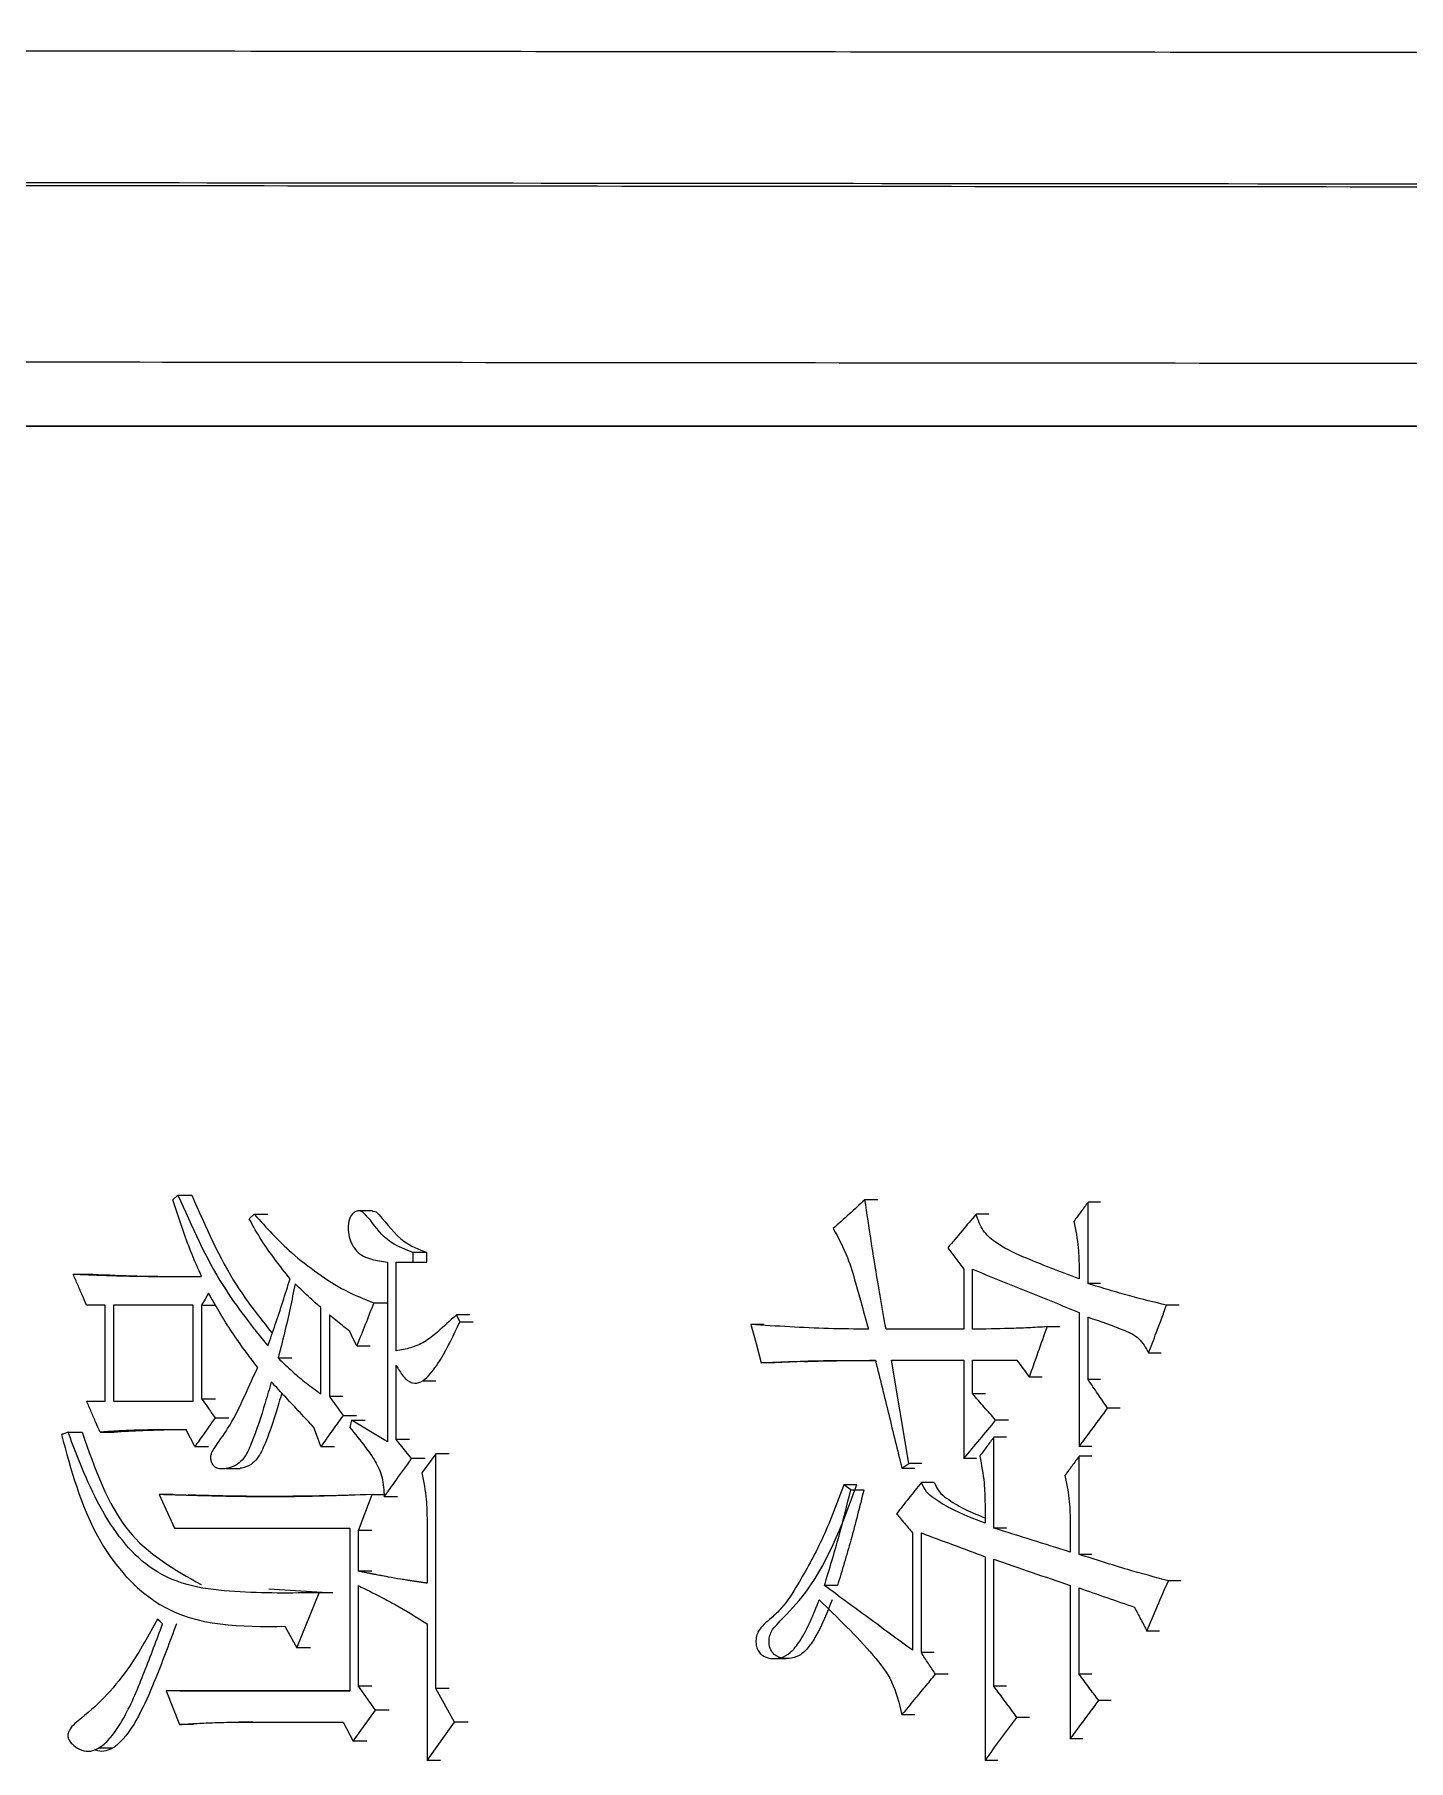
# Model space of a CAD drawing. Header units: millimetres. Extents: x 2160 to 4596, y 811 to 2534.
# Drawn here: x 3272.07 to 3278.27, y 1503.81 to 1511.6 of the extents above; entities that cross this region are included whole.
import ezdxf

# ---------------------------------------------------------------- set-up
doc = ezdxf.new("R2010")
doc.units = ezdxf.units.MM

msp = doc.modelspace()

# ---------------------------------------------------------------- linework, layer by layer
at = {"color": 7, "linetype": 'Continuous', "lineweight": 25}
for p, q in [((3272.717, 1506.3629), (3272.6941, 1506.3412)), ((3272.717, 1506.3629), (3272.7795, 1506.3629)), ((3273.5952, 1506.291), (3273.5338, 1506.291)), ((3275.8759, 1506.3413), (3275.8178, 1506.3412)), ((3276.8248, 1505.9627), (3276.8248, 1506.3304)), ((3273.0619, 1506.2763), (3273.0389, 1506.2547)), ((3276.3774, 1506.2764), (3276.3199, 1506.2764)), ((3273.7022, 1506.06), (3273.7797, 1506.06)), ((3273.7022, 1505.6598), (3273.7022, 1506.06)), ((3273.7797, 1506.06), (3273.7797, 1506.1033)), ((3273.8408, 1506.1033), (3273.7797, 1506.1033)), ((3273.7797, 1506.06), (3273.8404, 1506.06)), ((3273.8408, 1506.06), (3273.8408, 1506.1033)), ((3272.2444, 1506.0059), (3272.3072, 1506.0059)), ((3276.264, 1506.0276), (3276.264, 1505.7571)), ((3276.3039, 1505.7571), (3276.3039, 1506.0276)), ((3276.7847, 1506.0276), (3276.7847, 1505.9843)), ((3272.3889, 1505.8653), (3272.3052, 1505.8653)), ((3272.3889, 1505.4326), (3272.3889, 1505.8653)), ((3272.7859, 1505.8653), (3272.427, 1505.8653)), ((3272.427, 1505.8653), (3272.427, 1505.4326)), ((3272.7859, 1505.4326), (3272.7859, 1505.8653)), ((3272.8241, 1505.8653), (3272.8241, 1505.4434)), ((3272.8241, 1505.8653), (3272.8861, 1505.8653)), ((3273.3621, 1505.465), (3273.3621, 1505.8545)), ((3273.4007, 1505.822), (3273.4007, 1505.4542)), ((3273.9893, 1505.7896), (3273.9738, 1505.822)), ((3274.0342, 1505.822), (3273.9738, 1505.822)), ((3276.7847, 1505.8328), (3276.7847, 1505.2271)), ((3276.8248, 1505.53), (3276.8248, 1505.8112)), ((3277.2356, 1505.8653), (3277.1792, 1505.8653)), ((3273.9893, 1505.7896), (3274.0498, 1505.7896)), ((3275.3615, 1505.7787), (3275.3028, 1505.7787)), ((3276.264, 1505.7571), (3275.9132, 1505.7571)), ((3275.9712, 1505.7571), (3275.9132, 1505.7571)), ((3276.6973, 1505.7679), (3276.6402, 1505.7679)), ((3273.5243, 1505.6814), (3273.5853, 1505.6814)), ((3273.1696, 1505.6273), (3273.2311, 1505.6273)), ((3273.7022, 1505.2595), (3273.7022, 1505.5948)), ((3275.4092, 1505.6057), (3275.3502, 1505.6057)), ((3275.5447, 1505.6106), (3275.4092, 1505.6057)), ((3275.9371, 1505.6165), (3276.264, 1505.6165)), ((3276.264, 1505.6165), (3276.264, 1505.173)), ((3276.3039, 1505.6165), (3276.5039, 1505.6165)), ((3276.3039, 1505.4651), (3276.3039, 1505.6165)), ((3277.155, 1505.6488), (3277.0985, 1505.6488)), ((3273.8208, 1505.5236), (3273.8818, 1505.5236)), ((3276.6172, 1505.5408), (3276.56, 1505.5408)), ((3276.8817, 1505.53), (3276.8248, 1505.53)), ((3272.3052, 1505.4326), (3272.3889, 1505.4326)), ((3272.3052, 1505.4326), (3272.3679, 1505.4326)), ((3272.427, 1505.4326), (3272.7859, 1505.4326)), ((3272.427, 1505.4326), (3272.4895, 1505.4326)), ((3272.4898, 1505.4326), (3272.7859, 1505.4326)), ((3272.8241, 1505.4434), (3272.8861, 1505.4434)), ((3273.4007, 1505.4542), (3273.4619, 1505.4542)), ((3276.3614, 1505.4651), (3276.3039, 1505.4651)), ((3272.8854, 1505.3569), (3272.9473, 1505.3569)), ((3273.4625, 1505.3677), (3273.5236, 1505.3677)), ((3273.5011, 1505.346), (3273.4933, 1505.3136)), ((3273.6635, 1505.2487), (3273.5011, 1505.346)), ((3273.5011, 1505.346), (3273.5621, 1505.346)), ((3276.4652, 1505.3461), (3276.4079, 1505.3461)), ((3276.9701, 1505.4002), (3276.9133, 1505.4002)), ((3272.366, 1505.2919), (3272.4287, 1505.2919)), ((3276.3999, 1504.8593), (3276.3999, 1505.2703)), ((3272.7935, 1505.227), (3272.8555, 1505.227)), ((3273.3621, 1505.227), (3273.4234, 1505.2271)), ((3273.772, 1505.173), (3273.7022, 1505.2595)), ((3273.763, 1505.2595), (3273.7022, 1505.2595)), ((3273.8806, 1505.1946), (3273.8185, 1505.1081)), ((3273.8806, 1504.1345), (3273.8806, 1505.1946)), ((3273.9411, 1505.1946), (3273.8806, 1505.1946)), ((3276.8416, 1505.2271), (3276.7847, 1505.2271)), ((3272.9363, 1505.1288), (3272.9985, 1505.1288)), ((3273.8327, 1505.173), (3273.772, 1505.173)), ((3275.9848, 1505.1297), (3276.0167, 1505.1513)), ((3275.9848, 1505.1297), (3276.0427, 1505.1297)), ((3276.0745, 1505.1513), (3276.0167, 1505.1513)), ((3276.3215, 1505.173), (3276.264, 1505.173)), ((3276.7847, 1504.7403), (3276.7847, 1505.1838)), ((3275.7542, 1505.0324), (3275.7225, 1505.054)), ((3275.7542, 1505.0324), (3275.8124, 1505.0324)), ((3276.1306, 1505.0649), (3276.0725, 1505.0649)), ((3272.6329, 1505.0107), (3272.7017, 1504.8593)), ((3272.6952, 1505.0107), (3272.6329, 1505.0107)), ((3272.6955, 1505.0107), (3272.7643, 1505.0083)), ((3273.532, 1504.8484), (3273.5938, 1505.0107)), ((3273.5938, 1505.0107), (3273.6548, 1505.0107)), ((3273.7089, 1504.9999), (3273.648, 1504.9999)), ((3276.3599, 1504.9675), (3276.3599, 1504.8809)), ((3273.8418, 1504.8917), (3273.8418, 1504.6105)), ((3276.7445, 1504.8809), (3276.7445, 1504.7511)), ((3272.7017, 1504.8593), (3273.4933, 1504.8593)), ((3273.4933, 1504.8593), (3273.4933, 1504.1237)), ((3273.532, 1504.6646), (3273.532, 1504.8484)), ((3273.593, 1504.8484), (3273.532, 1504.8484)), ((3276.0326, 1504.8376), (3276.0326, 1504.3076)), ((3276.0725, 1504.2968), (3276.0725, 1504.8376)), ((3276.4572, 1504.8593), (3276.3999, 1504.8593)), ((3276.3599, 1504.7295), (3276.3599, 1503.81)), ((3273.593, 1504.6646), (3273.532, 1504.6646)), ((3276.3999, 1504.1453), (3276.3999, 1504.7187)), ((3273.1268, 1504.5852), (3273.416, 1504.5672)), ((3273.2542, 1504.3184), (3273.3544, 1504.5672)), ((3273.4157, 1504.5672), (3273.3544, 1504.5672)), ((3273.532, 1504.1453), (3273.532, 1504.5996)), ((3275.6935, 1504.5997), (3275.6352, 1504.5997)), ((3276.7445, 1504.5997), (3276.7445, 1503.9074)), ((3276.7847, 1504.1994), (3276.7847, 1504.5889)), ((3277.2437, 1504.6213), (3277.1873, 1504.6213)), ((3273.2003, 1504.4158), (3273.2542, 1504.3184)), ((3273.8418, 1504.4266), (3273.8418, 1503.81)), ((3277.147, 1504.3941), (3277.0905, 1504.3941)), ((3273.3156, 1504.3184), (3273.2542, 1504.3184)), ((3275.4035, 1504.2699), (3275.4624, 1504.2699)), ((3276.1303, 1504.2968), (3276.0725, 1504.2968)), ((3276.194, 1504.1994), (3276.1363, 1504.1994)), ((3276.8416, 1504.1994), (3276.7847, 1504.1994)), ((3272.6635, 1504.1237), (3272.7247, 1503.9722)), ((3273.4933, 1504.1237), (3272.6635, 1504.1237)), ((3272.7257, 1504.1237), (3272.6635, 1504.1237)), ((3272.726, 1504.1237), (3273.4933, 1504.1237)), ((3273.6093, 1504.0371), (3273.532, 1504.1453)), ((3273.593, 1504.1453), (3273.532, 1504.1453)), ((3273.966, 1503.9831), (3273.8806, 1504.1345)), ((3273.9411, 1504.1345), (3273.8806, 1504.1345)), ((3273.5088, 1503.8965), (3273.6093, 1504.0371)), ((3273.6702, 1504.0371), (3273.6093, 1504.0371)), ((3276.9299, 1504.0804), (3276.8731, 1504.0804)), ((3272.7868, 1503.9722), (3272.7247, 1503.9722)), ((3272.9928, 1503.9831), (3273.4625, 1503.9831)), ((3273.0546, 1503.9831), (3272.9928, 1503.9831)), ((3273.4625, 1503.9831), (3273.5088, 1503.8965)), ((3273.8418, 1503.81), (3273.966, 1503.9831)), ((3274.0265, 1503.9831), (3273.966, 1503.9831)), ((3276.0427, 1504.0155), (3275.9848, 1504.0155)), ((3276.5612, 1504.0047), (3276.5039, 1504.0047)), ((3272.3601, 1503.8667), (3272.4232, 1503.8667)), ((3273.5699, 1503.8965), (3273.5088, 1503.8965)), ((3276.8015, 1503.9074), (3276.7445, 1503.9074)), ((3273.9024, 1503.81), (3273.8418, 1503.81)), ((3276.4173, 1503.81), (3276.3599, 1503.81))]:
    msp.add_line(p, q, dxfattribs=at)
at = {"color": 7, "linetype": 'Continuous', "lineweight": 25, "flags": 128}
for points in [[(3276.8817, 1506.3304), (3276.8675, 1506.3304), (3276.8531, 1506.3304), (3276.8248, 1506.3304)], [(3273.0619, 1506.2763), (3273.0845, 1506.2763), (3273.1042, 1506.2763), (3273.1236, 1506.2763)], [(3273.6635, 1506.06), (3273.6635, 1505.6543), (3273.6635, 1505.2487)], [(3272.8548, 1505.9194), (3272.8395, 1505.8923), (3272.8241, 1505.8653)], [(3276.8817, 1505.9627), (3276.8673, 1505.9627), (3276.8526, 1505.9627), (3276.8248, 1505.9627)], [(3273.6016, 1505.8761), (3273.6171, 1505.8761), (3273.6325, 1505.8761), (3273.6625, 1505.8761)], [(3273.5243, 1505.6814), (3273.5088, 1505.7138), (3273.4933, 1505.7463)], [(3275.3028, 1505.7787), (3275.3265, 1505.6922), (3275.3502, 1505.6057)], [(3276.0167, 1505.1513), (3275.9769, 1505.3839), (3275.9371, 1505.6165)], [(3272.2216, 1505.2919), (3272.2472, 1505.2919), (3272.2659, 1505.2919), (3272.2844, 1505.2919)], [(3272.7935, 1505.227), (3272.7744, 1505.2649), (3272.7552, 1505.3028)], [(3273.3621, 1505.227), (3273.3467, 1505.2703), (3273.3313, 1505.3136)], [(3276.4572, 1505.2703), (3276.443, 1505.2703), (3276.4284, 1505.2703), (3276.3999, 1505.2703)], [(3276.8416, 1505.1838), (3276.8274, 1505.1838), (3276.813, 1505.1838), (3276.7847, 1505.1838)], [(3275.7807, 1505.054), (3275.7664, 1505.054), (3275.7517, 1505.054), (3275.7371, 1505.054), (3275.7225, 1505.054)], [(3276.8416, 1504.7403), (3276.8255, 1504.7403), (3276.8093, 1504.7403), (3276.7847, 1504.7403)], [(3272.6482, 1504.4266), (3272.6367, 1504.4374), (3272.6253, 1504.4482)], [(3276.4572, 1504.1453), (3276.4287, 1504.1453), (3276.3999, 1504.1453)]]:
    msp.add_lwpolyline(points, dxfattribs=at)
at = {"color": 7, "linetype": 'Continuous', "lineweight": 25}
for points, knots in [([(3334.4084, 1511.5047), (3331.3837, 1511.5039), (3325.3472, 1511.5022), (3316.1941, 1511.5019), (3307.1521, 1511.5032), (3298.3248, 1511.5062), (3289.8326, 1511.5108), (3282.9881, 1511.516), (3277.531, 1511.5211), (3273.1782, 1511.5258), (3268.7204, 1511.5313), (3264.2418, 1511.5379), (3260.1079, 1511.5451), (3256.3675, 1511.5529), (3253.0492, 1511.561), (3250.0139, 1511.5701), (3247.3618, 1511.5799), (3245.1268, 1511.5907), (3244.1489, 1511.5982), (3243.6498, 1511.602)], [0, 0, 0, 0, 0.074691, 0.149062, 0.223115, 0.296848, 0.370262, 0.443356, 0.483243, 0.526636, 0.573536, 0.623941, 0.677851, 0.725458, 0.775499, 0.827974, 0.882883, 0.940225, 1, 1, 1, 1]), ([(3244.3928, 1510.997), (3245.1176, 1510.9925), (3246.5674, 1510.9834), (3250.3577, 1510.9705), (3255.2558, 1510.9584), (3261.2964, 1510.9474), (3268.3444, 1510.9377), (3276.2872, 1510.9294), (3284.987, 1510.9227), (3294.2939, 1510.9176), (3302.7357, 1510.9148), (3310.0158, 1510.9135), (3314.0194, 1510.9133), (3316.0212, 1510.9132)], [0, 0, 0, 0, 0.0981345, 0.196269, 0.2944034, 0.3925379, 0.4906723, 0.5888066, 0.686941, 0.7850753, 0.8832097, 0.9416048, 1, 1, 1, 1]), ([(3244.9295, 1510.9831), (3245.4293, 1510.9798), (3246.4151, 1510.9733), (3248.6957, 1510.964), (3251.4564, 1510.9553), (3254.6848, 1510.9473), (3258.2955, 1510.94), (3262.8415, 1510.9323), (3268.4446, 1510.9246), (3275.1633, 1510.9174), (3282.066, 1510.9116), (3288.9954, 1510.9072), (3295.8195, 1510.9039), (3302.4295, 1510.9017), (3308.7394, 1510.9003), (3313.2437, 1510.8999), (3315.6264, 1510.8998), (3316.0212, 1510.8998)], [0, 0, 0, 0, 0.07139, 0.140843, 0.208359, 0.273937, 0.337578, 0.399281, 0.488173, 0.572709, 0.652888, 0.72871, 0.800173, 0.867277, 0.930021, 0.988406, 1, 1, 1, 1]), ([(3316.0212, 1510.1017), (3314.7489, 1510.1018), (3312.4226, 1510.1019), (3309.0591, 1510.1023), (3305.926, 1510.1028), (3302.8098, 1510.1036), (3299.716, 1510.1045), (3296.6506, 1510.1056), (3293.6191, 1510.1069), (3289.3651, 1510.109), (3283.8247, 1510.1123), (3277.0807, 1510.1175), (3270.3532, 1510.1242), (3264.6322, 1510.1316), (3259.9117, 1510.1392), (3256.1089, 1510.1466), (3252.6748, 1510.1548), (3249.7164, 1510.1639), (3247.2629, 1510.1736), (3246.2174, 1510.1804), (3245.6856, 1510.1839)], [0, 0, 0, 0, 0.037781, 0.069081, 0.100468, 0.131943, 0.163506, 0.195157, 0.226895, 0.258722, 0.330934, 0.408983, 0.49287, 0.582593, 0.645672, 0.711347, 0.779618, 0.850484, 0.923944, 1, 1, 1, 1]), ([(3308.8822, 1509.8337), (3308.2359, 1509.8337), (3305.0006, 1509.8337), (3299.2486, 1509.8336), (3293.049, 1509.8335), (3287.0396, 1509.8335), (3282.4001, 1509.8334), (3276.8629, 1509.8334), (3272.6545, 1509.8334), (3267.7201, 1509.8333), (3263.1224, 1509.8333), (3259.0273, 1509.8333), (3255.3457, 1509.8332), (3252.7372, 1509.8332), (3249.9271, 1509.8331), (3248.0568, 1509.833), (3246.0285, 1509.8329), (3245.2722, 1509.8329), (3244.7435, 1509.8328)], [0, 0, 0, 0, 0.020124, 0.100733, 0.181328, 0.221587, 0.302184, 0.342442, 0.423039, 0.463298, 0.543894, 0.624491, 0.664749, 0.745346, 0.785604, 0.8662, 0.906458, 1, 1, 1, 1]), ([(3267.8324, 1509.8333), (3268.5696, 1509.8333), (3270.2236, 1509.8334), (3274.0733, 1509.8334), (3278.313, 1509.8334), (3283.9137, 1509.8335), (3289.7656, 1509.8335), (3295.897, 1509.8336), (3302.2923, 1509.8337), (3306.2862, 1509.8337), (3308.9904, 1509.8337)], [0, 0, 0, 0, 0.0675233, 0.1515081, 0.3196482, 0.4036328, 0.5717715, 0.7399066, 0.8238912, 1, 1, 1, 1]), ([(3272.717, 1506.3629), (3272.7797, 1506.2211), (3272.8908, 1505.9699), (3273.0528, 1505.769), (3273.1234, 1505.6814)], [0, 0, 0, 0, 0.56421, 1, 1, 1, 1]), ([(3272.7795, 1506.3629), (3272.8415, 1506.2206), (3272.9414, 1505.9915), (3273.0876, 1505.808), (3273.143, 1505.7384)], [0, 0, 0, 0, 0.62094, 1, 1, 1, 1]), ([(3272.8241, 1505.9951), (3272.8093, 1506.028), (3272.7797, 1506.094), (3272.7372, 1506.2101), (3272.7099, 1506.2932), (3272.6941, 1506.3412)], [0, 0, 0, 0, 0.2966073, 0.5932554, 1, 1, 1, 1]), ([(3273.7797, 1506.1033), (3273.7327, 1506.121), (3273.6475, 1506.1531), (3273.5896, 1506.2496), (3273.5464, 1506.2911), (3273.526, 1506.2918), (3273.5104, 1506.2835), (3273.4989, 1506.271), (3273.4886, 1506.2477), (3273.484, 1506.2141), (3273.4885, 1506.174), (3273.5021, 1506.1383), (3273.5325, 1506.095), (3273.591, 1506.0697), (3273.6394, 1506.0632), (3273.6635, 1506.06)], [0, 0, 0, 0, 0.230957, 0.41792, 0.453924, 0.487897, 0.511171, 0.535166, 0.56028, 0.61217, 0.662892, 0.713404, 0.762519, 0.88154, 1, 1, 1, 1]), ([(3273.596, 1506.2891), (3273.5996, 1506.2893), (3273.6107, 1506.2898), (3273.6585, 1506.2378), (3273.7204, 1506.15), (3273.8043, 1506.1174), (3273.8408, 1506.1033)], [0, 0, 0, 0, 0.036121, 0.112712, 0.61418, 1, 1, 1, 1]), ([(3275.8178, 1506.3412), (3275.794, 1506.3196), (3275.7464, 1506.2764), (3275.6988, 1506.2332), (3275.6751, 1506.2116)], [0, 0, 0, 0, 0.5, 1, 1, 1, 1]), ([(3275.9132, 1505.7571), (3275.9005, 1505.8282), (3275.8769, 1505.9608), (3275.8456, 1506.1556), (3275.8271, 1506.2794), (3275.8178, 1506.3412)], [0, 0, 0, 0, 0.366425, 0.683185, 1, 1, 1, 1]), ([(3276.8248, 1506.3304), (3276.8141, 1506.316), (3276.7927, 1506.2872), (3276.7713, 1506.2583), (3276.7606, 1506.2439)], [0, 0, 0, 0, 0.5, 1, 1, 1, 1]), ([(3273.2234, 1505.9843), (3273.2009, 1506.0129), (3273.1565, 1506.0694), (3273.093, 1506.1578), (3273.057, 1506.2223), (3273.0389, 1506.2547)], [0, 0, 0, 0, 0.338451, 0.66812, 1, 1, 1, 1]), ([(3273.0619, 1506.2763), (3273.1165, 1506.2158), (3273.2059, 1506.1166), (3273.3472, 1506.0086), (3273.4702, 1505.9283), (3273.5579, 1505.8934), (3273.6016, 1505.8761)], [0, 0, 0, 0, 0.34436, 0.564684, 0.783385, 1, 1, 1, 1]), ([(3275.6751, 1506.2116), (3275.6979, 1506.1688), (3275.7392, 1506.0917), (3275.7847, 1505.9351), (3275.8145, 1505.8267), (3275.8337, 1505.7571)], [0, 0, 0, 0, 0.308167, 0.555958, 1, 1, 1, 1]), ([(3276.3199, 1506.2764), (3276.2986, 1506.2511), (3276.256, 1506.2006), (3276.2134, 1506.1501), (3276.1921, 1506.1249)], [0, 0, 0, 0, 0.5, 1, 1, 1, 1]), ([(3276.7847, 1505.9843), (3276.6995, 1506.0162), (3276.5698, 1506.065), (3276.4233, 1506.1331), (3276.3462, 1506.1989), (3276.3288, 1506.2503), (3276.3199, 1506.2764)], [0, 0, 0, 0, 0.4936188, 0.7520723, 0.8741797, 1, 1, 1, 1]), ([(3276.7606, 1506.2439), (3276.7685, 1506.2041), (3276.7828, 1506.133), (3276.7841, 1506.0598), (3276.7847, 1506.0276)], [0, 0, 0, 0, 0.5588349, 1, 1, 1, 1]), ([(3276.1921, 1506.1249), (3276.2041, 1506.1087), (3276.228, 1506.0762), (3276.252, 1506.0438), (3276.264, 1506.0276)], [0, 0, 0, 0, 0.500002, 1, 1, 1, 1]), ([(3272.3052, 1505.8653), (3272.2988, 1505.88), (3272.2855, 1505.9108), (3272.2652, 1505.9576), (3272.2513, 1505.9898), (3272.2444, 1506.0059)], [0, 0, 0, 0, 0.313727, 0.656864, 1, 1, 1, 1]), ([(3272.2444, 1506.0059), (3272.2527, 1506.0055), (3272.2695, 1506.0049), (3272.2905, 1506.004), (3272.3073, 1506.0034), (3272.3199, 1506.0029), (3272.3304, 1506.0025), (3272.3409, 1506.0021), (3272.3556, 1506.0015), (3272.3766, 1506.0007), (3272.3976, 1506), (3272.4186, 1505.9993), (3272.4354, 1505.9988), (3272.4565, 1505.9982), (3272.4733, 1505.9977), (3272.4943, 1505.9972), (3272.5112, 1505.9969), (3272.528, 1505.9965), (3272.5449, 1505.9962), (3272.5617, 1505.996), (3272.5828, 1505.9957), (3272.5976, 1505.9956), (3272.6123, 1505.9954), (3272.6207, 1505.9954), (3272.6313, 1505.9953), (3272.6397, 1505.9952), (3272.6482, 1505.9952), (3272.6566, 1505.9951), (3272.665, 1505.9951), (3272.6756, 1505.9951), (3272.684, 1505.995), (3272.6946, 1505.995), (3272.703, 1505.995), (3272.7136, 1505.995), (3272.722, 1505.995), (3272.7305, 1505.995), (3272.7389, 1505.995), (3272.7474, 1505.995), (3272.7579, 1505.995), (3272.7664, 1505.995), (3272.7769, 1505.995), (3272.7843, 1505.995), (3272.7907, 1505.995), (3272.7949, 1505.995), (3272.7991, 1505.995), (3272.8044, 1505.995), (3272.8086, 1505.995), (3272.8137, 1505.9951), (3272.8185, 1505.9951), (3272.8223, 1505.9951), (3272.8241, 1505.9951)], [0, 0, 0, 0, 0.043584, 0.087168, 0.10896, 0.130753, 0.152545, 0.163441, 0.185233, 0.228817, 0.272401, 0.294193, 0.337777, 0.35957, 0.403154, 0.424946, 0.46853, 0.490322, 0.512114, 0.555698, 0.577491, 0.621075, 0.631971, 0.653763, 0.664659, 0.686451, 0.697347, 0.708243, 0.730035, 0.740931, 0.762723, 0.773619, 0.795412, 0.806308, 0.8281, 0.838996, 0.849892, 0.871684, 0.88258, 0.904372, 0.915268, 0.93706, 0.942508, 0.947956, 0.958852, 0.9643, 0.975196, 0.980644, 0.990322, 1, 1, 1, 1]), ([(3272.3074, 1506.0059), (3272.3746, 1506.0031), (3272.5043, 1505.9976), (3272.6766, 1505.9949), (3272.7819, 1505.9951), (3272.8241, 1505.9951)], [0, 0, 0, 0, 0.391116, 0.75565, 1, 1, 1, 1]), ([(3273.1234, 1505.6814), (3273.1345, 1505.7135), (3273.1575, 1505.7796), (3273.1909, 1505.8805), (3273.2126, 1505.9497), (3273.2234, 1505.9843)], [0, 0, 0, 0, 0.320379, 0.660141, 1, 1, 1, 1]), ([(3276.3039, 1506.0276), (3276.3839, 1505.9951), (3276.5438, 1505.9302), (3276.7044, 1505.8653), (3276.7847, 1505.8328)], [0, 0, 0, 0, 0.5, 1, 1, 1, 1]), ([(3273.0773, 1505.584), (3273.0348, 1505.6402), (3272.9736, 1505.7212), (3272.9025, 1505.8365), (3272.8707, 1505.8917), (3272.8548, 1505.9194)], [0, 0, 0, 0, 0.5323403, 0.7660465, 1, 1, 1, 1]), ([(3273.2465, 1505.9626), (3273.2313, 1505.8886), (3273.2081, 1505.7758), (3273.1794, 1505.6652), (3273.1696, 1505.6273)], [0, 0, 0, 0, 0.65698, 1, 1, 1, 1]), ([(3273.3621, 1505.8545), (3273.3511, 1505.8643), (3273.3291, 1505.8839), (3273.2903, 1505.9196), (3273.2631, 1505.9463), (3273.2465, 1505.9626)], [0, 0, 0, 0, 0.2809208, 0.5618542, 1, 1, 1, 1]), ([(3277.1792, 1505.8653), (3277.1239, 1505.8787), (3277.0368, 1505.8999), (3276.919, 1505.9341), (3276.8562, 1505.9531), (3276.8248, 1505.9627)], [0, 0, 0, 0, 0.465077, 0.732516, 1, 1, 1, 1]), ([(3273.4933, 1505.7463), (3273.4822, 1505.7554), (3273.4612, 1505.7726), (3273.4303, 1505.7978), (3273.4106, 1505.8139), (3273.4007, 1505.822)], [0, 0, 0, 0, 0.361282, 0.680641, 1, 1, 1, 1]), ([(3273.6016, 1505.8761), (3273.5887, 1505.8436), (3273.5629, 1505.7787), (3273.5371, 1505.7138), (3273.5243, 1505.6814)], [0, 0, 0, 0, 0.5, 1, 1, 1, 1]), ([(3273.9738, 1505.822), (3273.9457, 1505.7955), (3273.8994, 1505.752), (3273.8319, 1505.6974), (3273.7679, 1505.6706), (3273.7241, 1505.6634), (3273.7022, 1505.6598)], [0, 0, 0, 0, 0.34464, 0.565757, 0.783533, 1, 1, 1, 1]), ([(3276.8248, 1505.8112), (3276.88, 1505.7925), (3276.957, 1505.7663), (3277.0583, 1505.7214), (3277.085, 1505.6733), (3277.0985, 1505.6489)], [0, 0, 0, 0, 0.554938, 0.7747379, 1, 1, 1, 1]), ([(3277.0985, 1505.6489), (3277.1099, 1505.6796), (3277.1291, 1505.731), (3277.156, 1505.8031), (3277.1715, 1505.8446), (3277.1792, 1505.8653)], [0, 0, 0, 0, 0.425233, 0.712616, 1, 1, 1, 1]), ([(3273.7022, 1505.5948), (3273.712, 1505.5775), (3273.7311, 1505.5435), (3273.7717, 1505.5089), (3273.8165, 1505.516), (3273.86, 1505.5565), (3273.9217, 1505.6453), (3273.9624, 1505.7322), (3273.9893, 1505.7896)], [0, 0, 0, 0, 0.121652, 0.238643, 0.329835, 0.425879, 0.621221, 1, 1, 1, 1]), ([(3275.8337, 1505.7571), (3275.7738, 1505.7576), (3275.6551, 1505.7585), (3275.4781, 1505.7669), (3275.3612, 1505.7748), (3275.3028, 1505.7787)], [0, 0, 0, 0, 0.337206, 0.668546, 1, 1, 1, 1]), ([(3276.6402, 1505.7679), (3276.6116, 1505.7664), (3276.5544, 1505.7632), (3276.4423, 1505.7588), (3276.3588, 1505.7578), (3276.3039, 1505.7571)], [0, 0, 0, 0, 0.2547769, 0.5095601, 1, 1, 1, 1]), ([(3276.56, 1505.5408), (3276.5733, 1505.5786), (3276.6001, 1505.6544), (3276.6268, 1505.7301), (3276.6402, 1505.7679)], [0, 0, 0, 0, 0.499999, 1, 1, 1, 1]), ([(3273.1388, 1505.5191), (3273.1296, 1505.4878), (3273.1022, 1505.3936), (3273.0649, 1505.2756), (3273.022, 1505.1806), (3272.9841, 1505.1419), (3272.9484, 1505.1308), (3272.9173, 1505.125), (3272.8963, 1505.1277), (3272.8819, 1505.1363), (3272.8719, 1505.1493), (3272.866, 1505.1655), (3272.865, 1505.1825), (3272.8696, 1505.2012), (3272.8966, 1505.2428), (3272.9784, 1505.3545), (3273.032, 1505.4886), (3273.076, 1505.5812), (3273.0774, 1505.584)], [0, 0, 0, 0, 0.09118, 0.273688, 0.348082, 0.385671, 0.439079, 0.473308, 0.494951, 0.511315, 0.527714, 0.54364, 0.558961, 0.57304, 0.596062, 0.704689, 0.991099, 1, 1, 1, 1]), ([(3273.1696, 1505.6273), (3273.191, 1505.6064), (3273.2322, 1505.5662), (3273.2967, 1505.5123), (3273.3403, 1505.4808), (3273.3621, 1505.465)], [0, 0, 0, 0, 0.349925, 0.674457, 1, 1, 1, 1]), ([(3275.3502, 1505.6057), (3275.4438, 1505.6097), (3275.5399, 1505.6137), (3275.6386, 1505.6152), (3275.6459, 1505.6153), (3275.6533, 1505.6154), (3275.6606, 1505.6155), (3275.6679, 1505.6156), (3275.6752, 1505.6157), (3275.6825, 1505.6158), (3275.6898, 1505.6158), (3275.6996, 1505.6159), (3275.7093, 1505.616), (3275.7191, 1505.6161), (3275.7264, 1505.6161), (3275.7337, 1505.6162), (3275.741, 1505.6162), (3275.7483, 1505.6162), (3275.7556, 1505.6163), (3275.763, 1505.6163), (3275.7727, 1505.6163), (3275.7825, 1505.6164), (3275.7922, 1505.6164), (3275.7996, 1505.6164), (3275.8069, 1505.6164), (3275.8142, 1505.6164), (3275.8215, 1505.6164), (3275.8288, 1505.6164), (3275.8362, 1505.6165), (3275.8435, 1505.6165), (3275.8533, 1505.6165), (3275.8606, 1505.6165), (3275.8655, 1505.6165)], [0, 0, 0, 0, 0.54643, 0.560604, 0.574777, 0.588951, 0.603124, 0.617298, 0.631471, 0.645645, 0.659818, 0.673992, 0.702338, 0.716512, 0.730685, 0.744859, 0.759032, 0.773206, 0.787379, 0.801553, 0.815726, 0.844073, 0.858247, 0.87242, 0.886594, 0.900767, 0.914941, 0.929114, 0.943288, 0.957461, 0.971635, 1, 1, 1, 1]), ([(3275.5444, 1505.6113), (3275.5458, 1505.6113), (3275.5514, 1505.6115), (3275.6061, 1505.6133), (3275.6929, 1505.6151), (3275.7846, 1505.616), (3275.8378, 1505.6163), (3275.8601, 1505.6163), (3275.8655, 1505.6164)], [0, 0, 0, 0, 0.035118, 0.139502, 0.536343, 0.82284, 0.957086, 1, 1, 1, 1]), ([(3275.8655, 1505.6165), (3275.8854, 1505.5354), (3275.9251, 1505.3731), (3275.9649, 1505.2108), (3275.9848, 1505.1297)], [0, 0, 0, 0, 0.5, 1, 1, 1, 1]), ([(3276.5039, 1505.6165), (3276.5133, 1505.6039), (3276.5319, 1505.5786), (3276.5506, 1505.5534), (3276.56, 1505.5408)], [0, 0, 0, 0, 0.500001, 1, 1, 1, 1]), ([(3273.3313, 1505.3136), (3273.3104, 1505.3358), (3273.2679, 1505.3812), (3273.2037, 1505.4497), (3273.1604, 1505.496), (3273.1388, 1505.5191)], [0, 0, 0, 0, 0.32488, 0.66244, 1, 1, 1, 1]), ([(3276.9133, 1505.4002), (3276.8986, 1505.4218), (3276.8691, 1505.4651), (3276.8396, 1505.5083), (3276.8248, 1505.53)], [0, 0, 0, 0, 0.499998, 1, 1, 1, 1]), ([(3272.366, 1505.2919), (3272.3597, 1505.3067), (3272.3463, 1505.3374), (3272.3261, 1505.3843), (3272.3121, 1505.4165), (3272.3052, 1505.4326)], [0, 0, 0, 0, 0.313727, 0.656864, 1, 1, 1, 1]), ([(3272.8241, 1505.4434), (3272.833, 1505.4309), (3272.8476, 1505.4102), (3272.868, 1505.3814), (3272.8796, 1505.365), (3272.8854, 1505.3569)], [0, 0, 0, 0, 0.432649, 0.716324, 1, 1, 1, 1]), ([(3273.1859, 1505.4688), (3273.1816, 1505.4542), (3273.1591, 1505.3769), (3273.1268, 1505.2757), (3273.0841, 1505.1805), (3273.0462, 1505.1424), (3273.0183, 1505.1319), (3273.001, 1505.1297), (3272.9988, 1505.1294)], [0, 0, 0, 0, 0.106522, 0.565835, 0.752734, 0.847216, 0.981134, 1, 1, 1, 1]), ([(3273.4007, 1505.4542), (3273.4096, 1505.4417), (3273.4243, 1505.4211), (3273.4449, 1505.3922), (3273.4566, 1505.3759), (3273.4625, 1505.3677)], [0, 0, 0, 0, 0.432649, 0.716324, 1, 1, 1, 1]), ([(3276.4079, 1505.3461), (3276.3905, 1505.3659), (3276.3559, 1505.4056), (3276.3212, 1505.4452), (3276.3039, 1505.4651)], [0, 0, 0, 0, 0.499998, 1, 1, 1, 1]), ([(3272.8854, 1505.3569), (3272.8766, 1505.3444), (3272.8589, 1505.3194), (3272.8283, 1505.2761), (3272.8065, 1505.2454), (3272.7935, 1505.227)], [0, 0, 0, 0, 0.2884292, 0.5768584, 1, 1, 1, 1]), ([(3273.4625, 1505.3677), (3273.4535, 1505.3552), (3273.4357, 1505.3302), (3273.4023, 1505.2834), (3273.3778, 1505.249), (3273.3621, 1505.227)], [0, 0, 0, 0, 0.266242, 0.532485, 1, 1, 1, 1]), ([(3276.264, 1505.173), (3276.2879, 1505.2018), (3276.3359, 1505.2595), (3276.3839, 1505.3172), (3276.4079, 1505.3461)], [0, 0, 0, 0, 0.5, 1, 1, 1, 1]), ([(3276.7847, 1505.2271), (3276.8061, 1505.2559), (3276.8489, 1505.3136), (3276.8918, 1505.3713), (3276.9133, 1505.4002)], [0, 0, 0, 0, 0.5, 1, 1, 1, 1]), ([(3272.2216, 1505.2919), (3272.2165, 1505.2901), (3272.2064, 1505.2865), (3272.1962, 1505.2829), (3272.1912, 1505.2811)], [0, 0, 0, 0, 0.499988, 1, 1, 1, 1]), ([(3272.1912, 1505.2811), (3272.2349, 1505.1218), (3272.32, 1504.8113), (3272.6765, 1504.4114), (3273.003, 1504.4141), (3273.2003, 1504.4158)], [0, 0, 0, 0, 0.294377, 0.5735664, 1, 1, 1, 1]), ([(3273.3544, 1504.5672), (3273.2285, 1504.5656), (3272.977, 1504.5625), (3272.6091, 1504.6144), (3272.3591, 1504.9297), (3272.268, 1505.1696), (3272.2216, 1505.2919)], [0, 0, 0, 0, 0.273656, 0.546764, 0.768873, 1, 1, 1, 1]), ([(3272.2846, 1505.2919), (3272.3421, 1505.1287), (3272.4537, 1504.8119), (3272.7014, 1504.672), (3272.8215, 1504.6042)], [0, 0, 0, 0, 0.515406, 1, 1, 1, 1]), ([(3272.7552, 1505.3028), (3272.712, 1505.3028), (3272.666, 1505.3029), (3272.6174, 1505.3025), (3272.6093, 1505.3024), (3272.6012, 1505.3023), (3272.5931, 1505.3022), (3272.5863, 1505.3021), (3272.5796, 1505.302), (3272.5742, 1505.3019), (3272.5674, 1505.3017), (3272.5607, 1505.3016), (3272.5499, 1505.3013), (3272.5391, 1505.3011), (3272.5283, 1505.3008), (3272.5202, 1505.3005), (3272.5121, 1505.3002), (3272.5014, 1505.2999), (3272.4919, 1505.2995), (3272.4825, 1505.2991), (3272.4771, 1505.2988), (3272.4704, 1505.2985), (3272.4636, 1505.2982), (3272.4529, 1505.2976), (3272.4421, 1505.297), (3272.4286, 1505.2962), (3272.4179, 1505.2955), (3272.4044, 1505.2946), (3272.3937, 1505.2939), (3272.38, 1505.2929), (3272.3717, 1505.2923), (3272.366, 1505.2919)], [0, 0, 0, 0, 0.332695, 0.353489, 0.374282, 0.395075, 0.415869, 0.436662, 0.447059, 0.467852, 0.478249, 0.499042, 0.519836, 0.561422, 0.582216, 0.603009, 0.623803, 0.644596, 0.686183, 0.69658, 0.717373, 0.72777, 0.748563, 0.769356, 0.810943, 0.831737, 0.873323, 0.894117, 0.935704, 0.956497, 1, 1, 1, 1]), ([(3272.7554, 1505.3025), (3272.7329, 1505.3025), (3272.6671, 1505.3024), (3272.5582, 1505.2991), (3272.472, 1505.2943), (3272.4289, 1505.2919)], [0, 0, 0, 0, 0.2062791, 0.6030627, 1, 1, 1, 1]), ([(3273.4933, 1505.3136), (3273.5173, 1505.2837), (3273.5568, 1505.2343), (3273.6097, 1505.1624), (3273.6437, 1505.0866), (3273.6466, 1505.029), (3273.648, 1504.9999)], [0, 0, 0, 0, 0.334385, 0.552202, 0.773272, 1, 1, 1, 1]), ([(3276.3999, 1505.2703), (3276.3892, 1505.2559), (3276.3679, 1505.2271), (3276.3465, 1505.1982), (3276.3359, 1505.1838)], [0, 0, 0, 0, 0.5, 1, 1, 1, 1]), ([(3273.648, 1504.9999), (3273.6659, 1505.0248), (3273.6955, 1505.0662), (3273.7368, 1505.1239), (3273.7602, 1505.1566), (3273.772, 1505.173)], [0, 0, 0, 0, 0.432628, 0.7163138, 1, 1, 1, 1]), ([(3276.3359, 1505.1838), (3276.3438, 1505.144), (3276.3581, 1505.0729), (3276.3593, 1504.9997), (3276.3599, 1504.9675)], [0, 0, 0, 0, 0.558835, 1, 1, 1, 1]), ([(3276.7847, 1505.1838), (3276.774, 1505.1694), (3276.7525, 1505.1405), (3276.7311, 1505.1117), (3276.7204, 1505.0973)], [0, 0, 0, 0, 0.5, 1, 1, 1, 1]), ([(3273.8185, 1505.1081), (3273.8262, 1505.0683), (3273.84, 1504.9972), (3273.8412, 1504.924), (3273.8418, 1504.8917)], [0, 0, 0, 0, 0.558835, 1, 1, 1, 1]), ([(3275.7225, 1505.054), (3275.6912, 1504.97), (3275.6324, 1504.8119), (3275.5314, 1504.6305), (3275.4563, 1504.51), (3275.4006, 1504.4569), (3275.3624, 1504.4261), (3275.3368, 1504.3968), (3275.3261, 1504.3645), (3275.3253, 1504.3376), (3275.3315, 1504.3122), (3275.3441, 1504.2924), (3275.3646, 1504.2773), (3275.3966, 1504.2681), (3275.4391, 1504.2704), (3275.4867, 1504.2972), (3275.5513, 1504.383), (3275.5858, 1504.47), (3275.6114, 1504.5347)], [0, 0, 0, 0, 0.197624, 0.371591, 0.471167, 0.521337, 0.556787, 0.592598, 0.61138, 0.630161, 0.649113, 0.666951, 0.682877, 0.711545, 0.752921, 0.793459, 0.846543, 1, 1, 1, 1]), ([(3275.6701, 1504.5348), (3275.6477, 1504.4788), (3275.6168, 1504.4018), (3275.5639, 1504.3188), (3275.5226, 1504.2806), (3275.4772, 1504.2674), (3275.4395, 1504.2713), (3275.4133, 1504.2837), (3275.3975, 1504.2995), (3275.3881, 1504.32), (3275.3841, 1504.3438), (3275.3861, 1504.3691), (3275.3972, 1504.398), (3275.4499, 1504.456), (3275.6234, 1504.628), (3275.7132, 1504.8707), (3275.781, 1505.054)], [0, 0, 0, 0, 0.133499, 0.184051, 0.225722, 0.267722, 0.304937, 0.324851, 0.341374, 0.357927, 0.374455, 0.392764, 0.411749, 0.441496, 0.578283, 1, 1, 1, 1]), ([(3275.6352, 1504.5997), (3275.6465, 1504.6369), (3275.669, 1504.7114), (3275.7107, 1504.8548), (3275.7371, 1504.9626), (3275.7542, 1505.0324)], [0, 0, 0, 0, 0.260983, 0.521979, 1, 1, 1, 1]), ([(3275.8127, 1505.0324), (3275.794, 1504.9562), (3275.7667, 1504.8453), (3275.7248, 1504.702), (3275.7042, 1504.6338), (3275.6939, 1504.5997)], [0, 0, 0, 0, 0.5221196, 0.7610345, 1, 1, 1, 1]), ([(3276.0725, 1505.0648), (3276.0629, 1505.0528), (3276.0438, 1505.0287), (3276.0066, 1504.9818), (3275.979, 1504.947), (3275.961, 1504.9242)], [0, 0, 0, 0, 0.257094, 0.514188, 1, 1, 1, 1]), ([(3276.3599, 1504.8809), (3276.3076, 1504.9011), (3276.2279, 1504.9319), (3276.1415, 1504.9838), (3276.093, 1505.0205), (3276.0794, 1505.05), (3276.0725, 1505.0648)], [0, 0, 0, 0, 0.494008, 0.754052, 0.875824, 1, 1, 1, 1]), ([(3276.1306, 1505.0648), (3276.1375, 1505.05), (3276.151, 1505.0205), (3276.1996, 1504.9839), (3276.2673, 1504.9423), (3276.3273, 1504.9186), (3276.3599, 1504.9058)], [0, 0, 0, 0, 0.152424, 0.301831, 0.620832, 1, 1, 1, 1]), ([(3276.7204, 1505.0973), (3276.7284, 1505.0575), (3276.7427, 1504.9864), (3276.7439, 1504.9132), (3276.7445, 1504.8809)], [0, 0, 0, 0, 0.558835, 1, 1, 1, 1]), ([(3273.5938, 1505.0107), (3273.5215, 1505.0081), (3273.3768, 1505.003), (3273.2145, 1505.0001), (3273.1223, 1505.0002), (3273.0998, 1505.0003), (3273.093, 1505.0004), (3273.0863, 1505.0004), (3273.0796, 1505.0005), (3273.0728, 1505.0005), (3273.0638, 1505.0006), (3273.0548, 1505.0007), (3273.0458, 1505.0008), (3273.0391, 1505.0008), (3273.0323, 1505.0009), (3273.0256, 1505.001), (3273.0189, 1505.0011), (3273.0121, 1505.0012), (3273.0031, 1505.0013), (3272.9942, 1505.0014), (3272.9852, 1505.0016), (3272.9784, 1505.0017), (3272.9717, 1505.0018), (3272.965, 1505.0019), (3272.9582, 1505.002), (3272.9515, 1505.0021), (3272.9448, 1505.0023), (3272.938, 1505.0024), (3272.9291, 1505.0026), (3272.9201, 1505.0028), (3272.9111, 1505.003), (3272.9044, 1505.0031), (3272.8977, 1505.0033), (3272.8909, 1505.0034), (3272.8842, 1505.0036), (3272.8775, 1505.0037), (3272.8685, 1505.0039), (3272.8595, 1505.0042), (3272.8506, 1505.0044), (3272.8438, 1505.0046), (3272.8371, 1505.0047), (3272.8304, 1505.0049), (3272.8237, 1505.0051), (3272.817, 1505.0053), (3272.8102, 1505.0054), (3272.8035, 1505.0056), (3272.7946, 1505.0059), (3272.7856, 1505.0061), (3272.7766, 1505.0064), (3272.7699, 1505.0066), (3272.7632, 1505.0068), (3272.7565, 1505.007), (3272.7498, 1505.0072), (3272.7431, 1505.0073), (3272.7341, 1505.0076), (3272.7252, 1505.0079), (3272.7162, 1505.0081), (3272.7095, 1505.0083), (3272.7028, 1505.0086), (3272.6961, 1505.0088), (3272.6894, 1505.009), (3272.6827, 1505.0092), (3272.676, 1505.0094), (3272.667, 1505.0096), (3272.6581, 1505.0099), (3272.6491, 1505.0102), (3272.6415, 1505.0104), (3272.6361, 1505.0106), (3272.6329, 1505.0107)], [0, 0, 0, 0, 0.2246902, 0.4493888, 0.5055613, 0.5125828, 0.5196044, 0.5266259, 0.5336475, 0.540669, 0.5476905, 0.5617336, 0.5687552, 0.5757767, 0.5827982, 0.5898198, 0.5968413, 0.6038628, 0.6108844, 0.6249275, 0.631949, 0.6389705, 0.6459921, 0.6530136, 0.6600352, 0.6670567, 0.6740782, 0.6810998, 0.6881213, 0.7021644, 0.7091859, 0.7162075, 0.723229, 0.7302506, 0.7372721, 0.7442936, 0.7513152, 0.7653583, 0.7723798, 0.7794013, 0.7864229, 0.7934444, 0.800466, 0.8074875, 0.814509, 0.8215306, 0.8285521, 0.8425952, 0.8496167, 0.8566383, 0.8636598, 0.8706814, 0.8777029, 0.8847244, 0.891746, 0.9057891, 0.9128106, 0.9198321, 0.9268537, 0.9338752, 0.9408967, 0.9479183, 0.9549398, 0.9619614, 0.9760044, 0.983026, 0.9900475, 1, 1, 1, 1]), ([(3273.5175, 1505.008), (3273.5088, 1505.0077), (3273.4306, 1505.0053), (3273.1776, 1505.0004), (3272.9581, 1505.0033), (3272.8345, 1505.0061), (3272.7888, 1505.0073), (3272.7704, 1505.0079), (3272.7647, 1505.0081), (3272.7644, 1505.0081), (3272.7642, 1505.0081)], [0, 0, 0, 0, 0.05514, 0.498585, 0.766188, 0.892547, 0.95596, 0.964089, 0.972518, 1, 1, 1, 1]), ([(3275.961, 1504.9242), (3275.9729, 1504.9098), (3275.9968, 1504.8809), (3276.0207, 1504.8521), (3276.0326, 1504.8376)], [0, 0, 0, 0, 0.500001, 1, 1, 1, 1]), ([(3276.0725, 1504.8376), (3276.1203, 1504.8196), (3276.216, 1504.7836), (3276.3119, 1504.7475), (3276.3599, 1504.7295)], [0, 0, 0, 0, 0.5, 1, 1, 1, 1]), ([(3276.7445, 1504.7511), (3276.687, 1504.7691), (3276.5719, 1504.8052), (3276.4572, 1504.8413), (3276.3999, 1504.8593)], [0, 0, 0, 0, 0.5, 1, 1, 1, 1]), ([(3277.1873, 1504.6213), (3277.1262, 1504.6376), (3277.0281, 1504.6639), (3276.8942, 1504.7052), (3276.8212, 1504.7286), (3276.7847, 1504.7403)], [0, 0, 0, 0, 0.452168, 0.726066, 1, 1, 1, 1]), ([(3273.8418, 1504.6105), (3273.8395, 1504.6108), (3273.8349, 1504.6114), (3273.8292, 1504.6123), (3273.8235, 1504.6131), (3273.819, 1504.6137), (3273.8144, 1504.6144), (3273.8099, 1504.6151), (3273.8053, 1504.6157), (3273.7996, 1504.6166), (3273.7951, 1504.6172), (3273.7894, 1504.6181), (3273.7837, 1504.6189), (3273.7769, 1504.6199), (3273.7701, 1504.621), (3273.7632, 1504.622), (3273.7564, 1504.6231), (3273.7428, 1504.6252), (3273.7132, 1504.6299), (3273.6838, 1504.6351), (3273.6611, 1504.6393), (3273.6521, 1504.641), (3273.643, 1504.6427), (3273.6317, 1504.6448), (3273.6227, 1504.6465), (3273.6136, 1504.6483), (3273.6068, 1504.6496), (3273.6012, 1504.6507), (3273.5956, 1504.6518), (3273.591, 1504.6527), (3273.5865, 1504.6536), (3273.582, 1504.6545), (3273.5775, 1504.6554), (3273.5718, 1504.6565), (3273.5673, 1504.6575), (3273.5617, 1504.6586), (3273.5572, 1504.6595), (3273.5527, 1504.6604), (3273.5482, 1504.6613), (3273.5436, 1504.6622), (3273.5379, 1504.6634), (3273.5344, 1504.6641), (3273.532, 1504.6646)], [0, 0, 0, 0, 0.0219516, 0.0439031, 0.0548788, 0.0768302, 0.0878059, 0.0987817, 0.1207331, 0.1317088, 0.1536602, 0.164636, 0.1865874, 0.2085388, 0.2304903, 0.2524417, 0.2743931, 0.2963446, 0.3841508, 0.5597666, 0.581718, 0.6036694, 0.6475723, 0.6695238, 0.7134267, 0.7353781, 0.7573295, 0.779281, 0.7902567, 0.8122081, 0.8231838, 0.8341595, 0.856111, 0.8670867, 0.8890381, 0.9000138, 0.9219653, 0.932941, 0.9439167, 0.9658681, 0.9768438, 1, 1, 1, 1]), ([(3276.3999, 1504.7187), (3276.4572, 1504.6988), (3276.5719, 1504.6592), (3276.687, 1504.6195), (3276.7445, 1504.5997)], [0, 0, 0, 0, 0.5000002, 1, 1, 1, 1]), ([(3273.532, 1504.5996), (3273.566, 1504.5824), (3273.6043, 1504.563), (3273.6595, 1504.5343), (3273.7299, 1504.4973), (3273.794, 1504.4567), (3273.8418, 1504.4266)], [0, 0, 0, 0, 0.3251759, 0.3658227, 0.5284141, 1, 1, 1, 1]), ([(3276.0326, 1504.3076), (3275.9663, 1504.3563), (3275.8336, 1504.4536), (3275.7013, 1504.551), (3275.6352, 1504.5997)], [0, 0, 0, 0, 0.5, 1, 1, 1, 1]), ([(3276.7847, 1504.5889), (3276.8262, 1504.5744), (3276.9092, 1504.5456), (3276.9925, 1504.5167), (3277.0341, 1504.5023)], [0, 0, 0, 0, 0.4999992, 1, 1, 1, 1]), ([(3277.0905, 1504.3941), (3277.1066, 1504.432), (3277.1388, 1504.5077), (3277.1711, 1504.5834), (3277.1873, 1504.6213)], [0, 0, 0, 0, 0.499999, 1, 1, 1, 1]), ([(3275.6114, 1504.5347), (3275.6945, 1504.4547), (3275.8107, 1504.3427), (3275.9479, 1504.1704), (3275.9724, 1504.0676), (3275.9848, 1504.0155)], [0, 0, 0, 0, 0.553442, 0.773992, 1, 1, 1, 1]), ([(3277.0341, 1504.5023), (3277.0435, 1504.4843), (3277.0623, 1504.4482), (3277.0811, 1504.4122), (3277.0905, 1504.3941)], [0, 0, 0, 0, 0.499998, 1, 1, 1, 1]), ([(3272.6252, 1504.4482), (3272.5849, 1504.3749), (3272.4898, 1504.2024), (3272.3464, 1504.047), (3272.2378, 1503.968), (3272.2219, 1503.9352), (3272.2197, 1503.9238), (3272.2211, 1503.9124), (3272.2272, 1503.8981), (3272.2439, 1503.8781), (3272.2735, 1503.8587), (3272.3132, 1503.8479), (3272.3592, 1503.8616), (3272.4171, 1503.9111), (3272.4928, 1504.0282), (3272.5676, 1504.211), (3272.6212, 1504.3546), (3272.6481, 1504.4266)], [0, 0, 0, 0, 0.163724, 0.385241, 0.440262, 0.448909, 0.455116, 0.461357, 0.469621, 0.484499, 0.514444, 0.547094, 0.577932, 0.622921, 0.7083, 0.85364, 1, 1, 1, 1]), ([(3272.7107, 1504.4266), (3272.6807, 1504.346), (3272.6305, 1504.211), (3272.5521, 1504.0269), (3272.4843, 1503.9134), (3272.4206, 1503.8619), (3272.3829, 1503.8499), (3272.3562, 1503.851), (3272.344, 1503.8586), (3272.3427, 1503.8594)], [0, 0, 0, 0, 0.340614, 0.570086, 0.802719, 0.875052, 0.933763, 0.992662, 1, 1, 1, 1]), ([(3276.1363, 1504.1994), (3276.1256, 1504.2156), (3276.1044, 1504.2481), (3276.0831, 1504.2806), (3276.0725, 1504.2968)], [0, 0, 0, 0, 0.499999, 1, 1, 1, 1]), ([(3275.9848, 1504.0155), (3276.0043, 1504.0392), (3276.0393, 1504.0817), (3276.0897, 1504.143), (3276.1207, 1504.1806), (3276.1363, 1504.1994)], [0, 0, 0, 0, 0.386049, 0.693024, 1, 1, 1, 1]), ([(3276.8731, 1504.0804), (3276.8583, 1504.1003), (3276.8289, 1504.1399), (3276.7994, 1504.1796), (3276.7847, 1504.1994)], [0, 0, 0, 0, 0.499999, 1, 1, 1, 1]), ([(3276.5039, 1504.0047), (3276.4866, 1504.0282), (3276.4519, 1504.075), (3276.4172, 1504.1219), (3276.3999, 1504.1453)], [0, 0, 0, 0, 0.499999, 1, 1, 1, 1]), ([(3276.7445, 1503.9074), (3276.7659, 1503.9362), (3276.8088, 1503.9939), (3276.8516, 1504.0516), (3276.8731, 1504.0804)], [0, 0, 0, 0, 0.5, 1, 1, 1, 1]), ([(3272.7247, 1503.9722), (3272.7512, 1503.9741), (3272.8042, 1503.9778), (3272.8936, 1503.9818), (3272.9565, 1503.9826), (3272.9928, 1503.9831)], [0, 0, 0, 0, 0.29749, 0.594994, 1, 1, 1, 1]), ([(3276.3599, 1503.81), (3276.3839, 1503.8425), (3276.4318, 1503.9074), (3276.4799, 1503.9723), (3276.5039, 1504.0047)], [0, 0, 0, 0, 0.5, 1, 1, 1, 1])]:
    msp.add_open_spline(points, degree=3, knots=knots, dxfattribs=at)

doc.saveas('drawing.dxf')
